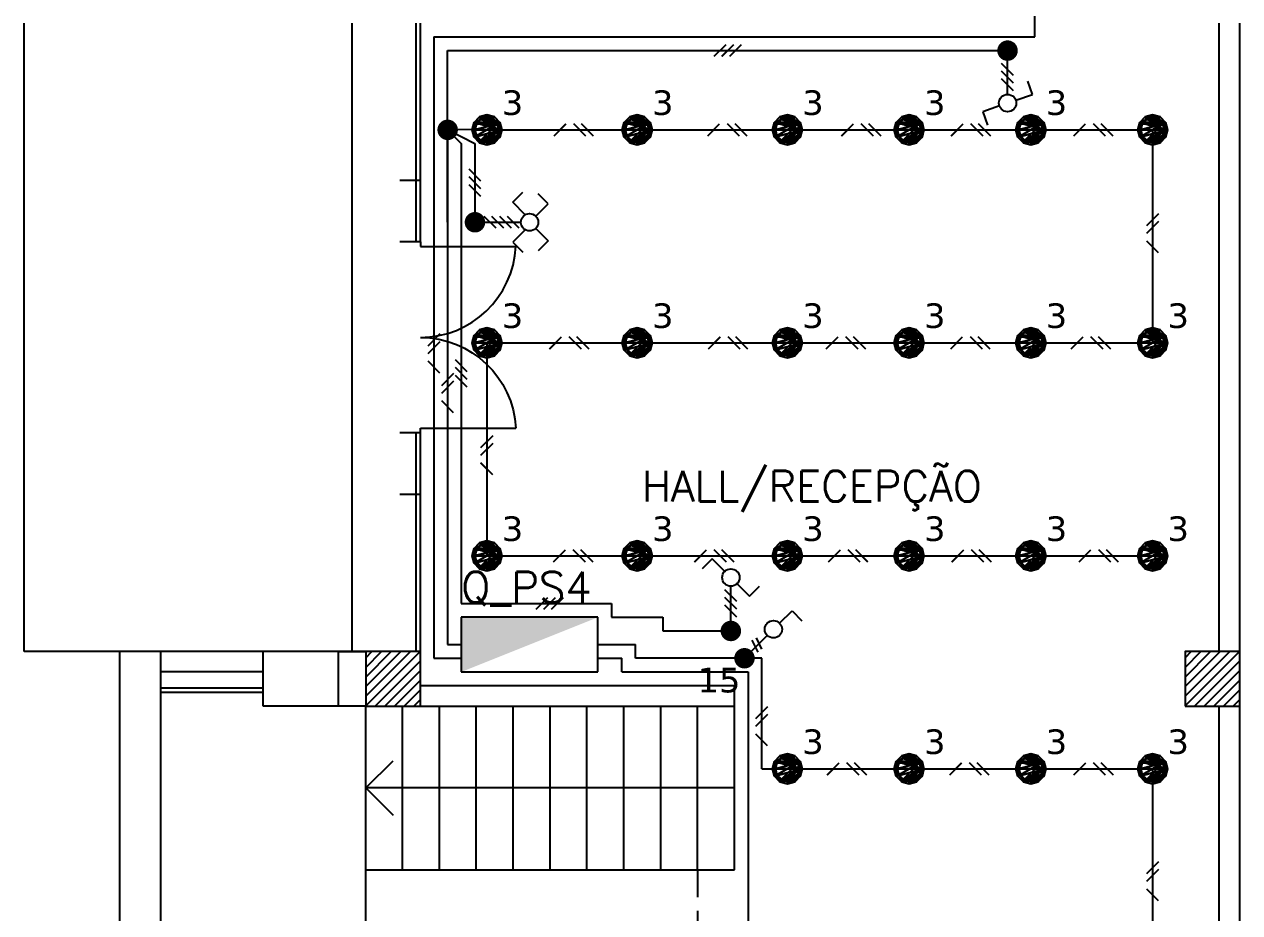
# Model space of a CAD drawing. Extents: x -8 to 729, y -363 to 534.
# Drawn here: x 393.13 to 402.03, y 26.14 to 32.65 of the extents above; entities that cross this region are included whole.
import ezdxf

# ---------------------------------------------------------------- set-up
doc = ezdxf.new("R2010")
doc.units = 0
doc.header["$LTSCALE"] = 0.8
doc.header["$MEASUREMENT"] = 0
doc.linetypes.add('HIDDEN', pattern=[0.375, 0.25, -0.125])
doc.layers.get('0').update_dxf_attribs({"color": 3, "linetype": 'CONTINUOUS'})
for name, color, linetype in [('0_FIOS', 3, 'CONTINUOUS'), ('Desenho base', 7, 'CONTINUOUS'), ('ilum', 2, 'CONTINUOUS'), ('iluminação', 2, 'CONTINUOUS'), ('INTRR', 4, 'CONTINUOUS'), ('Quadros', 170, 'CONTINUOUS')]:
    doc.layers.add(name, color=color, linetype=linetype)
for name, color, linetype, true_color in [('DLX_BLD0_LUM', 7, 'CONTINUOUS', 0xffd400), ('DLX_BLD0_LUMKEY_IDX', 7, 'CONTINUOUS', 0x969696), ('DLX_BLD0_RESKEY_IDX', 7, 'CONTINUOUS', 0x707070)]:
    doc.layers.add(name, color=color, linetype=linetype, true_color=true_color)
doc.styles.add('ROMANS', font='romans', dxfattribs={"width": 0.9})
doc.styles.add('TableTextStyle', font='')
doc.styles.get('TableTextStyle').set_extended_font_data('VERDANA.TTF')

# ---------------------------------------------------------------- blocks, each defined once
blk = doc.blocks.new('PE')
for p, q in [((5, 0), (5, 100)), ((0, 0), (5, 0))]:
    blk.add_line(p, q)
blk.add_arc((0, 0), 100, 0, 87.134)
blk = doc.blocks.new('*X24')
at = {"color": 0}
for p, q in [((15.8, 29.8007), (16.1993, 30.2)), ((15.8, 29.8714), (16.1286, 30.2)), ((15.8, 29.9421), (16.0579, 30.2)), ((15.8, 30.0128), (15.9872, 30.2)), ((15.8, 30.0836), (15.9164, 30.2)), ((15.8, 30.1543), (15.8457, 30.2)), ((15.87, 29.8), (16.2, 30.13)), ((15.9407, 29.8), (16.2, 30.0593)), ((16.0114, 29.8), (16.2, 29.9886)), ((16.0821, 29.8), (16.2, 29.9179)), ((16.1528, 29.8), (16.2, 29.8472))]:
    blk.add_line(p, q, dxfattribs=at)
blk = doc.blocks.new('QUAD')
for p, q in [((0, 0), (0, 0.4)), ((0, 0.4), (1, 0.4)), ((1, 0.4), (1, 0)), ((1, 0), (0, 0))]:
    blk.add_line(p, q)
blk.add_solid([(0, 0.4), (1, 0.4), (1, 0), (1, 0.4)])
blk = doc.blocks.new('7369_2_0')
mesh = blk.add_polyface()
corners = [(-0.0875, 0, -0.03), (0.0758, 0.0437, -0.03), (-0.0758, -0.0437, -0.03), (0, -0.0875, -0.03), (0.0758, -0.0437, -0.03), (0.0437, -0.0758, -0.03), (-0.0437, -0.0758, -0.03), (0.0758, -0.0437, -0.03), (0, -0.0875, -0.03), (-0.0437, -0.0758, -0.03), (0.0875, 0, -0.03), (0.0758, -0.0437, -0.03), (-0.0437, -0.0758, -0.03), (0.0758, 0.0437, -0.03), (0.0875, 0, -0.03), (-0.0758, -0.0437, -0.03), (0.0758, 0.0437, -0.03), (-0.0437, -0.0758, -0.03), (-0.0758, 0.0437, -0.03), (0.0758, 0.0437, -0.03), (-0.0875, 0, -0.03), (-0.0437, 0.0758, -0.03), (0.0758, 0.0437, -0.03), (-0.0758, 0.0437, -0.03), (-0.0437, 0.0758, -0.03), (0.0437, 0.0758, -0.03), (0.0758, 0.0437, -0.03), (0.0437, 0.0758, -0.03), (-0.0437, 0.0758, -0.03), (0, 0.0875, -0.03)]
mesh.append_faces([[corners[k] for k in face] for face in [(0, 1, 2), (3, 4, 5), (6, 7, 8), (9, 10, 11), (12, 13, 14), (15, 16, 17), (18, 19, 20), (21, 22, 23), (24, 25, 26), (27, 28, 29)]])
blk = doc.blocks.new('7369_2_1')
mesh = blk.add_polyface()
corners = [(0.0944, -0.0545), (0.109, 0, -0.03), (0.109, 0), (0.109, 0, -0.03), (0.0944, -0.0545), (0.0944, -0.0545, -0.03), (0.109, 0), (0.0944, 0.0545, -0.03), (0.0944, 0.0545), (0.0944, 0.0545, -0.03), (0.109, 0), (0.109, 0, -0.03), (0.0944, 0.0545), (0.0545, 0.0944, -0.03), (0.0545, 0.0944), (0.0545, 0.0944, -0.03), (0.0944, 0.0545), (0.0944, 0.0545, -0.03), (0.0545, 0.0944), (0, 0.109, -0.03), (0, 0.109), (0, 0.109, -0.03), (0.0545, 0.0944), (0.0545, 0.0944, -0.03), (0, 0.109), (-0.0545, 0.0944, -0.03), (-0.0545, 0.0944), (-0.0545, 0.0944, -0.03), (0, 0.109), (0, 0.109, -0.03), (-0.0545, 0.0944), (-0.0944, 0.0545, -0.03), (-0.0944, 0.0545), (-0.0944, 0.0545, -0.03), (-0.0545, 0.0944), (-0.0545, 0.0944, -0.03), (-0.0944, 0.0545), (-0.109, 0, -0.03), (-0.109, 0), (-0.109, 0, -0.03), (-0.0944, 0.0545), (-0.0944, 0.0545, -0.03), (-0.109, 0), (-0.0944, -0.0545, -0.03), (-0.0944, -0.0545), (-0.0944, -0.0545, -0.03), (-0.109, 0), (-0.109, 0, -0.03), (-0.0944, -0.0545), (-0.0545, -0.0944, -0.03), (-0.0545, -0.0944), (-0.0545, -0.0944, -0.03), (-0.0944, -0.0545), (-0.0944, -0.0545, -0.03), (-0.0545, -0.0944), (0, -0.109, -0.03), (0, -0.109), (0, -0.109, -0.03), (-0.0545, -0.0944), (-0.0545, -0.0944, -0.03), (0, -0.109), (0.0545, -0.0944, -0.03), (0.0545, -0.0944), (0.0545, -0.0944, -0.03), (0, -0.109), (0, -0.109, -0.03), (0.0545, -0.0944), (0.0944, -0.0545, -0.03), (0.0944, -0.0545), (0.0944, -0.0545, -0.03), (0.0545, -0.0944), (0.0545, -0.0944, -0.03), (0.0944, -0.0545, -0.03), (0.0875, 0, -0.03), (0.109, 0, -0.03), (0.0437, 0.0758, -0.03), (0, 0.109, -0.03), (0.0545, 0.0944, -0.03), (0, 0.0875, -0.03), (0, 0.109, -0.03), (0.0437, 0.0758, -0.03), (0, 0.0875, -0.03), (-0.0545, 0.0944, -0.03), (0, 0.109, -0.03), (-0.0437, 0.0758, -0.03), (-0.0545, 0.0944, -0.03), (0, 0.0875, -0.03), (-0.0437, 0.0758, -0.03), (-0.0944, 0.0545, -0.03), (-0.0545, 0.0944, -0.03), (-0.0758, 0.0437, -0.03), (-0.0944, 0.0545, -0.03), (-0.0437, 0.0758, -0.03), (-0.0758, 0.0437, -0.03), (-0.109, 0, -0.03), (-0.0944, 0.0545, -0.03), (-0.0875, 0, -0.03), (-0.109, 0, -0.03), (-0.0758, 0.0437, -0.03), (-0.0875, 0, -0.03), (-0.0944, -0.0545, -0.03), (-0.109, 0, -0.03), (-0.0758, -0.0437, -0.03), (-0.0944, -0.0545, -0.03), (-0.0875, 0, -0.03), (-0.0758, -0.0437, -0.03), (-0.0545, -0.0944, -0.03), (-0.0944, -0.0545, -0.03), (-0.0437, -0.0758, -0.03), (-0.0545, -0.0944, -0.03), (-0.0758, -0.0437, -0.03), (0.0944, 0.0545, -0.03), (0.0437, 0.0758, -0.03), (0.0545, 0.0944, -0.03), (0.0944, 0.0545, -0.03), (0.0758, 0.0437, -0.03), (0.0437, 0.0758, -0.03), (0.109, 0, -0.03), (0.0758, 0.0437, -0.03), (0.0944, 0.0545, -0.03), (0.109, 0, -0.03), (0.0875, 0, -0.03), (0.0758, 0.0437, -0.03), (0.0944, -0.0545, -0.03), (0.0758, -0.0437, -0.03), (0.0875, 0, -0.03), (0.0545, -0.0944, -0.03), (0.0758, -0.0437, -0.03), (0.0944, -0.0545, -0.03), (0.0545, -0.0944, -0.03), (0.0437, -0.0758, -0.03), (0.0758, -0.0437, -0.03), (0, -0.109, -0.03), (0.0437, -0.0758, -0.03), (0.0545, -0.0944, -0.03), (0, -0.109, -0.03), (0, -0.0875, -0.03), (0.0437, -0.0758, -0.03), (-0.0545, -0.0944, -0.03), (0, -0.0875, -0.03), (0, -0.109, -0.03), (0, -0.0875, -0.03), (-0.0545, -0.0944, -0.03), (-0.0437, -0.0758, -0.03), (0.109, 0), (-0.0944, 0.0545), (-0.109, 0), (0.0944, -0.0545), (0, -0.109), (0.0545, -0.0944), (0.0944, -0.0545), (-0.0545, -0.0944), (0, -0.109), (0.109, 0), (-0.0545, -0.0944), (0.0944, -0.0545), (0.109, 0), (-0.0944, -0.0545), (-0.0545, -0.0944), (0.109, 0), (-0.109, 0), (-0.0944, -0.0545), (0.0944, 0.0545), (-0.0944, 0.0545), (0.109, 0), (0.0944, 0.0545), (-0.0545, 0.0944), (-0.0944, 0.0545), (0.0545, 0.0944), (-0.0545, 0.0944), (0.0944, 0.0545), (-0.0545, 0.0944), (0.0545, 0.0944), (0, 0.109)]
mesh.append_faces([[corners[k] for k in face] for face in [(0, 1, 2), (3, 4, 5), (6, 7, 8), (9, 10, 11), (12, 13, 14), (15, 16, 17), (18, 19, 20), (21, 22, 23), (24, 25, 26), (27, 28, 29), (30, 31, 32), (33, 34, 35), (36, 37, 38), (39, 40, 41), (42, 43, 44), (45, 46, 47), (48, 49, 50), (51, 52, 53), (54, 55, 56), (57, 58, 59), (60, 61, 62), (63, 64, 65), (66, 67, 68), (69, 70, 71), (72, 73, 74), (75, 76, 77), (78, 79, 80), (81, 82, 83), (84, 85, 86), (87, 88, 89), (90, 91, 92), (93, 94, 95), (96, 97, 98), (99, 100, 101), (102, 103, 104), (105, 106, 107), (108, 109, 110), (111, 112, 113), (114, 115, 116), (117, 118, 119), (120, 121, 122), (123, 124, 125), (126, 127, 128), (129, 130, 131), (132, 133, 134), (135, 136, 137), (138, 139, 140), (141, 142, 143), (144, 145, 146), (147, 148, 149), (150, 151, 152), (153, 154, 155), (156, 157, 158), (159, 160, 161), (162, 163, 164), (165, 166, 167), (168, 169, 170), (171, 172, 173)]])
blk = doc.blocks.new('FIOS')
at = {"layer": '0_FIOS'}
for p, q in [((-1.25, -0.78), (-2.81, 0.78)), ((-0.24, -0.78), (-1.8, 0.78)), ((0.78, -0.78), (-0.78, 0.78))]:
    blk.add_line(p, q, dxfattribs=at)
blk = doc.blocks.new('MONO')
at = {"layer": '0_FIOS'}
for p, q in [((-3.36, -0.78), (-1.8, 0.78)), ((0.78, -0.78), (-0.78, 0.78)), ((1.8, -0.78), (0.24, 0.78))]:
    blk.add_line(p, q, dxfattribs=at)

msp = doc.modelspace()

# ---------------------------------------------------------------- linework, layer by layer
at = {"layer": 'Desenho base', "color": 7}
for p, q in [((393.1293, 28.0556), (393.1293, 32.6556)), ((395.5293, 28.0556), (395.5293, 32.6556)), ((395.9993, 31.0556), (395.9993, 32.6556)), ((396.0293, 31.0556), (396.0293, 32.6556)), ((401.8793, 28.0556), (401.8793, 32.6556)), ((402.0293, 28.0556), (402.0293, 32.6556)), ((396.0293, 31.5056), (395.88, 31.5056)), ((396.0293, 31.0556), (395.88, 31.0556)), ((396.0293, 29.6556), (395.88, 29.6556)), ((395.9993, 28.0556), (395.9993, 29.6556)), ((396.0293, 28.0556), (396.0293, 29.6556)), ((396.0293, 29.2056), (395.88, 29.2056)), ((393.8293, 28.0556), (393.1293, 28.0556)), ((394.1293, 28.0556), (393.8293, 28.0556)), ((393.8293, 22.6556), (393.8293, 28.0556)), ((394.8793, 28.0556), (394.1293, 28.0556)), ((394.1293, 24.8556), (394.1293, 28.0556)), ((394.8793, 27.6556), (394.8793, 28.0556)), ((395.6293, 28.0556), (394.8793, 28.0556)), ((396.0293, 28.0556), (395.6293, 28.0556)), ((395.6293, 28.0556), (395.6293, 27.6556)), ((396.0293, 27.6556), (396.0293, 28.0556)), ((402.0293, 28.0556), (401.6293, 28.0556)), ((401.6293, 28.0556), (401.6293, 27.6556)), ((402.0293, 27.6556), (402.0293, 28.0556)), ((394.8793, 27.9056), (394.1293, 27.9056)), ((394.8793, 27.7856), (394.1293, 27.7856)), ((396.0293, 27.8056), (398.3293, 27.8056)), ((398.3293, 27.6556), (398.3293, 27.8056)), ((394.8793, 27.7556), (394.1293, 27.7556)), ((395.6293, 27.6556), (394.8793, 27.6556)), ((395.6293, 26.4556), (395.6293, 27.6556)), ((395.6293, 27.6556), (396.0293, 27.6556)), ((395.8993, 26.4556), (395.8993, 27.6556)), ((396.0293, 27.6556), (398.3293, 27.6556)), ((396.1693, 26.4556), (396.1693, 27.6556)), ((396.4393, 26.4556), (396.4393, 27.6556)), ((396.7093, 26.4556), (396.7093, 27.6556)), ((396.9793, 26.4556), (396.9793, 27.6556)), ((397.2493, 26.4556), (397.2493, 27.6556)), ((397.5193, 26.4556), (397.5193, 27.6556)), ((397.7893, 26.4556), (397.7893, 27.6556)), ((398.0593, 26.4556), (398.0593, 27.6556)), ((398.3293, 26.4556), (398.3293, 27.6556)), ((401.6293, 27.6556), (402.0293, 27.6556)), ((401.8793, 23.0556), (401.8793, 27.6556)), ((402.0293, 23.0556), (402.0293, 27.6556)), ((395.6293, 27.0556), (395.8293, 27.2556)), ((395.6293, 27.0556), (395.8293, 26.8556)), ((398.3293, 27.0556), (395.6293, 27.0556)), ((395.6293, 26.0556), (395.6293, 26.4556)), ((395.6293, 26.4556), (398.3293, 26.4556))]:
    msp.add_line(p, q, dxfattribs=at)
at = {"layer": 'Desenho base', "color": 7, "linetype": 'HIDDEN'}
msp.add_line((398.0593, 26.4556), (398.0593, 26.0556), dxfattribs=at)
at = {"layer": 'Desenho base', "color": 7}
msp.add_lwpolyline([(395.6293, 27.6556), (395.4293, 27.6556), (395.4293, 28.0556), (395.6293, 28.0556)], dxfattribs=at)
for points in [[(395.6293, 27.6556), (396.0293, 27.6556), (396.0293, 28.0556), (395.6293, 28.0556)], [(401.6293, 27.6556), (402.0293, 27.6556), (402.0293, 28.0556), (401.6293, 28.0556)]]:
    msp.add_lwpolyline(points, close=True, dxfattribs=at)
at = {"layer": 'ilum'}
for p, q in [((400.5293, 32.5556), (400.5293, 32.8039)), ((396.1293, 32.5556), (400.5293, 32.5556)), ((396.1293, 32.5556), (396.1293, 28.0056)), ((396.2293, 31.1987), (396.2293, 32.4556)), ((396.2293, 32.4556), (400.3293, 32.4556)), ((400.3293, 32.3191), (400.3293, 32.4556)), ((400.3293, 32.1351), (400.3293, 32.3874)), ((396.5166, 31.8755), (396.2293, 31.8772)), ((396.2293, 31.8772), (396.4293, 31.7755)), ((396.2293, 31.8755), (396.2293, 28.1056)), ((396.2293, 31.8755), (396.3293, 31.7755)), ((396.5168, 31.8756, 2.8), (401.3918, 31.8756, 2.8)), ((397.0094, 31.8323, 2.8), (397.0961, 31.919, 2.8)), ((397.1527, 31.919, 2.8), (397.2394, 31.8323, 2.8)), ((397.2093, 31.919, 2.8), (397.296, 31.8323, 2.8)), ((398.1343, 31.8323, 2.8), (398.221, 31.919, 2.8)), ((398.2775, 31.919, 2.8), (398.3642, 31.8323, 2.8)), ((398.3341, 31.919, 2.8), (398.4208, 31.8323, 2.8)), ((399.1147, 31.8323, 2.8), (399.2014, 31.919, 2.8)), ((399.258, 31.919, 2.8), (399.3447, 31.8323, 2.8)), ((399.3145, 31.919, 2.8), (399.4012, 31.8323, 2.8)), ((399.9177, 31.8323, 2.8), (400.0044, 31.919, 2.8)), ((400.061, 31.919, 2.8), (400.1477, 31.8323, 2.8)), ((400.1175, 31.919, 2.8), (400.2042, 31.8323, 2.8)), ((400.8146, 31.8323, 2.8), (400.9012, 31.919, 2.8)), ((400.9578, 31.919, 2.8), (401.0445, 31.8323, 2.8)), ((401.0144, 31.919, 2.8), (401.1011, 31.8323, 2.8)), ((401.3918, 31.8756, 2.8), (401.3918, 30.3086, 2.8)), ((396.3293, 31.7755), (396.3293, 28.4056)), ((396.4293, 31.7755), (396.4293, 31.1987)), ((401.3484, 31.1743, 2.8), (401.4351, 31.261, 2.8)), ((396.4293, 31.1987), (396.5658, 31.1987)), ((396.4293, 31.1987), (396.7658, 31.1987)), ((401.3484, 31.1178, 2.8), (401.4351, 31.2045, 2.8)), ((401.4351, 30.9745, 2.8), (401.3484, 31.0612, 2.8)), ((396.0859, 30.2938), (396.1726, 30.3805)), ((396.9765, 30.2723, 5.515), (397.0632, 30.359, 5.515)), ((397.1198, 30.359, 5.515), (397.2065, 30.2723, 5.515)), ((397.1763, 30.359, 5.515), (397.263, 30.2723, 5.515)), ((398.1395, 30.2723, 2.8), (398.2262, 30.359, 2.8)), ((398.2827, 30.359, 2.8), (398.3694, 30.2723, 2.8)), ((398.3393, 30.359, 2.8), (398.426, 30.2723, 2.8)), ((399.0021, 30.2723, 2.8), (399.0887, 30.359, 2.8)), ((399.1453, 30.359, 2.8), (399.232, 30.2723, 2.8)), ((399.2019, 30.359, 2.8), (399.2886, 30.2723, 2.8)), ((399.9136, 30.2723, 2.8), (400.0003, 30.359, 2.8)), ((400.0569, 30.359, 2.8), (400.1436, 30.2723, 2.8)), ((400.1134, 30.359, 2.8), (400.2001, 30.2723, 2.8)), ((400.7964, 30.2723, 2.8), (400.8831, 30.359, 2.8)), ((400.9397, 30.359, 2.8), (401.0264, 30.2723, 2.8)), ((400.9963, 30.359, 2.8), (401.0829, 30.2723, 2.8)), ((396.0859, 30.2373), (396.1726, 30.324)), ((396.5168, 30.3156, 2.8), (401.3918, 30.3156, 2.8)), ((396.5168, 30.3156, 2.8), (396.5168, 28.7556, 2.8)), ((396.1726, 30.094), (396.0859, 30.1807)), ((396.1859, 30.0038), (396.2726, 30.0905)), ((396.1859, 29.9472), (396.2726, 30.0339)), ((396.2726, 29.8039), (396.1859, 29.8906)), ((396.4734, 29.5488, 2.8), (396.5601, 29.6355, 2.8)), ((396.4734, 29.4923, 2.8), (396.5601, 29.579, 2.8)), ((396.5601, 29.349, 2.8), (396.4734, 29.4357, 2.8)), ((396.5168, 28.7556, 2.8), (401.3918, 28.7556, 2.8)), ((397.0056, 28.7123, 2.8), (397.0923, 28.799, 2.8)), ((397.1489, 28.799, 2.8), (397.2355, 28.7123, 2.8)), ((397.2054, 28.799, 2.8), (397.2921, 28.7123, 2.8)), ((398.0383, 28.7123, 2.8), (398.125, 28.799, 2.8)), ((398.1816, 28.799, 2.8), (398.2683, 28.7123, 2.8)), ((398.2381, 28.799, 2.8), (398.3248, 28.7123, 2.8)), ((399.0185, 28.7123, 2.8), (399.1052, 28.799, 2.8)), ((399.1618, 28.799, 2.8), (399.2485, 28.7123, 2.8)), ((399.2183, 28.799, 2.8), (399.305, 28.7123, 2.8)), ((399.9227, 28.7123, 2.8), (400.0094, 28.799, 2.8)), ((400.066, 28.799, 2.8), (400.1526, 28.7123, 2.8)), ((400.1225, 28.799, 2.8), (400.2092, 28.7123, 2.8)), ((400.8535, 28.7123, 2.8), (400.9402, 28.799, 2.8)), ((400.9967, 28.799, 2.8), (401.0834, 28.7123, 2.8)), ((401.0533, 28.799, 2.8), (401.14, 28.7123, 2.8)), ((398.3031, 28.2812, 2.6795), (398.3031, 28.5334, 2.6795)), ((396.3293, 28.4056), (397.4293, 28.4056)), ((397.4293, 28.4056), (397.4293, 28.3056, 1.0182)), ((397.4293, 28.3056, 1.0182), (397.7043, 28.3056, 1.0182)), ((397.7043, 28.3056, 1.0182), (397.8043, 28.3056, 1.0182)), ((397.8043, 28.3056, 1.0182), (397.8043, 28.2056, 1.0182)), ((398.3031, 28.2056, 2.6795), (398.3031, 28.3421, 2.6795)), ((397.8043, 28.2056, 1.0182), (398.3031, 28.2056, 2.6795)), ((398.4031, 28.0056, 0.8751), (398.5703, 28.1728, 0.8751)), ((398.4578, 28.1376, 0.8751), (398.5, 28.0514, 0.8751)), ((398.4886, 28.1544, 0.8751), (398.5264, 28.0714, 0.8751)), ((396.2293, 28.1056), (396.3293, 28.1056)), ((397.3293, 28.1056), (397.6043, 28.1056, 2.8)), ((397.6043, 28.0056, 2.8), (397.6043, 28.1056, 2.8)), ((396.1293, 28.0056), (396.3293, 28.0056)), ((397.3293, 28.0056), (397.5043, 28.0056, 2.8)), ((397.5043, 27.9056, 2.8), (397.5043, 28.0056, 2.8)), ((398.5293, 28.0056, 0.5709), (397.6043, 28.0056, 2.8)), ((398.5293, 27.9056, 0.5709), (398.5293, 28.0056, 0.5709)), ((397.5043, 27.9056, 2.8), (398.4293, 27.9056, 0.1549)), ((398.4293, 27.9056, 0.1549), (398.4293, 25.6928, 1.4515)), ((398.5293, 27.1956, 0.5709), (398.5293, 27.9056, 0.5709)), ((398.3293, 27.8056), (398.3293, 27.8056)), ((398.4859, 27.5638, 0.5709), (398.5726, 27.6505, 0.5709)), ((398.4859, 27.5073, 0.5709), (398.5726, 27.594, 0.5709)), ((398.5726, 27.364, 0.5709), (398.4859, 27.4507, 0.5709)), ((399.0098, 27.1523, 1.0905), (399.0965, 27.239, 1.0905)), ((399.1531, 27.239, 1.0905), (399.2398, 27.1523, 1.0905)), ((399.2097, 27.239, 1.0905), (399.2963, 27.1523, 1.0905)), ((399.9068, 27.1523, 1.7889), (399.9935, 27.239, 1.7889)), ((400.05, 27.239, 1.7889), (400.1367, 27.1523, 1.7889)), ((400.1066, 27.239, 1.7889), (400.1933, 27.1523, 1.7889)), ((400.8153, 27.1523, 2.4964), (400.902, 27.239, 2.4964)), ((400.9585, 27.239, 2.4964), (401.0452, 27.1523, 2.4964)), ((401.0151, 27.239, 2.4964), (401.1018, 27.1523, 2.4964)), ((398.5293, 27.1956, 0.5709), (401.3918, 27.1956, 2.8)), ((398.5293, 27.1956, 0.5709), (398.5293, 27.1956, 0.5709)), ((401.3918, 27.1956, 2.8), (401.3918, 25.6356, 2.8)), ((401.3484, 26.4288, 2.8), (401.4351, 26.5155, 2.8)), ((401.3484, 26.3723, 2.8), (401.4351, 26.459, 2.8)), ((401.4351, 26.229, 2.8), (401.3484, 26.3157, 2.8))]:
    msp.add_line(p, q, dxfattribs=at)
at = {"layer": 'ilum', "ltscale": 0.5, "const_width": 0.075}
for points in [[(400.2918, 32.4556, -1), (400.3668, 32.4556, -1)], [(396.1918, 31.8755, -1), (396.2668, 31.8755, -1)], [(396.3918, 31.1987, -1), (396.4668, 31.1987, -1)]]:
    msp.add_lwpolyline(points, format="xyb", close=True, dxfattribs=at)
for points, elevation in [([(398.2656, 28.2056, -1), (398.3406, 28.2056, -1)], 2.6795), ([(398.3656, 28.0056, -1), (398.4406, 28.0056, -1)], 0.8751)]:
    msp.add_lwpolyline(points, format="xyb", close=True, dxfattribs=dict(at, elevation=elevation))
at = {"layer": 'iluminação'}
for p, q in [((398.2661, 32.499), (398.1794, 32.4123)), ((398.3226, 32.499), (398.2359, 32.4123)), ((398.3792, 32.499), (398.2925, 32.4123)), ((400.3726, 32.2745), (400.2859, 32.3611)), ((400.3726, 32.2179), (400.2859, 32.3046)), ((400.3726, 32.1613), (400.2859, 32.248)), ((396.4726, 31.5003), (396.3859, 31.587)), ((396.4726, 31.4437), (396.3859, 31.5304)), ((396.4726, 31.3872), (396.3859, 31.4739)), ((396.5841, 31.1554), (396.4974, 31.242)), ((396.6406, 31.1554), (396.5539, 31.242)), ((396.6972, 31.1554), (396.6105, 31.242)), ((396.7538, 31.1554), (396.6671, 31.242)), ((396.3726, 30.1038), (396.2859, 30.1905)), ((396.3726, 30.0472), (396.2859, 30.1339)), ((396.3726, 29.9906), (396.2859, 30.0773)), ((398.3464, 28.4205, 2.6795), (398.2597, 28.5072, 2.6795)), ((396.961, 28.449), (396.8743, 28.3623)), ((397.0176, 28.449), (396.9309, 28.3623)), ((397.0741, 28.449), (396.9874, 28.3623)), ((398.3464, 28.364, 2.6795), (398.2597, 28.4506, 2.6795)), ((398.3464, 28.3074, 2.6795), (398.2597, 28.3941, 2.6795))]:
    msp.add_line(p, q, dxfattribs=at)
at = {"layer": 'INTRR'}
for p, q in [((400.5109, 32.135), (400.4769, 32.2323)), ((400.3893, 32.0925), (400.5109, 32.135)), ((400.2693, 32.0506), (400.1477, 32.0082)), ((400.1477, 32.0082), (400.1817, 31.9108)), ((396.7068, 31.345), (396.7797, 31.4179)), ((396.7979, 31.2539), (396.7068, 31.345)), ((396.8742, 31.2436), (396.9653, 31.3347)), ((396.9653, 31.3347), (396.8924, 31.4076)), ((396.8742, 31.1538), (396.9653, 31.0627)), ((396.7979, 31.1435), (396.7068, 31.0524)), ((396.9653, 31.0627), (396.8924, 30.9898)), ((396.7068, 31.0524), (396.7797, 30.9795)), ((398.167, 28.733, 2.6795), (398.0941, 28.6601, 2.6795)), ((398.2581, 28.6419, 2.6795), (398.167, 28.733, 2.6795)), ((398.348, 28.552, 2.6795), (398.4391, 28.4609, 2.6795)), ((398.4391, 28.4609, 2.6795), (398.512, 28.5339, 2.6795)), ((398.6601, 28.2627, 0.8751), (398.7512, 28.3538, 0.8751)), ((398.7512, 28.3538, 0.8751), (398.8241, 28.2808, 0.8751))]:
    msp.add_line(p, q, dxfattribs=at)
at = {"layer": 'INTRR', "linetype": 'Continuous'}
for centre in [(400.3293, 32.0716), (396.8293, 31.1987), (398.3031, 28.597, 2.6795), (398.6152, 28.2177, 0.8751)]:
    msp.add_circle(centre, 0.0635, dxfattribs=at)

# ---------------------------------------------------------------- block references
at = {"layer": 'Desenho base', "color": 7, "yscale": 0.006999999999999999, "zscale": 0.006999999999999999, "rotation": 270}
for p, xscale in [((396.0293, 31.0556), 0.006999999999999999), ((396.0293, 29.6556), -0.006999999999999999)]:
    msp.add_blockref('PE', p, dxfattribs=dict(at, xscale=xscale))
at = {"layer": 'Desenho base', "color": 7}
for p in [(379.8293, -2.1444), (385.8293, -2.1444)]:
    msp.add_blockref('*X24', p, dxfattribs=at)
at = {"layer": 'DLX_BLD0_LUM'}
for name, p in [('7369_2_1', (396.5168, 31.8756, 2.83)), ('7369_2_1', (396.5168, 31.8756, 2.83)), ('7369_2_0', (396.5168, 31.8756, 2.83)), ('7369_2_0', (396.5168, 31.8756, 2.83)), ('7369_2_1', (397.6168, 31.8756, 2.83)), ('7369_2_1', (397.6168, 31.8756, 2.83)), ('7369_2_0', (397.6168, 31.8756, 2.83)), ('7369_2_0', (397.6168, 31.8756, 2.83)), ('7369_2_1', (398.7168, 31.8756, 2.83)), ('7369_2_1', (398.7168, 31.8756, 2.83)), ('7369_2_0', (398.7168, 31.8756, 2.83)), ('7369_2_0', (398.7168, 31.8756, 2.83)), ('7369_2_1', (399.6085, 31.8756, 2.83)), ('7369_2_1', (399.6085, 31.8756, 2.83)), ('7369_2_0', (399.6085, 31.8756, 2.83)), ('7369_2_0', (399.6085, 31.8756, 2.83)), ('7369_2_1', (400.5001, 31.8756, 2.83)), ('7369_2_1', (400.5001, 31.8756, 2.83)), ('7369_2_0', (400.5001, 31.8756, 2.83)), ('7369_2_0', (400.5001, 31.8756, 2.83)), ('7369_2_1', (401.3918, 31.8756, 2.83)), ('7369_2_1', (401.3918, 31.8756, 2.83)), ('7369_2_0', (401.3918, 31.8756, 2.83)), ('7369_2_0', (401.3918, 31.8756, 2.83)), ('7369_2_1', (396.5168, 30.3156, 2.83)), ('7369_2_1', (396.5168, 30.3156, 2.83)), ('7369_2_0', (396.5168, 30.3156, 2.83)), ('7369_2_0', (396.5168, 30.3156, 2.83)), ('7369_2_1', (397.6168, 30.3156, 2.83)), ('7369_2_1', (397.6168, 30.3156, 2.83)), ('7369_2_0', (397.6168, 30.3156, 2.83)), ('7369_2_0', (397.6168, 30.3156, 2.83)), ('7369_2_1', (398.7168, 30.3156, 2.83)), ('7369_2_1', (398.7168, 30.3156, 2.83)), ('7369_2_0', (398.7168, 30.3156, 2.83)), ('7369_2_0', (398.7168, 30.3156, 2.83)), ('7369_2_1', (399.6085, 30.3156, 2.83)), ('7369_2_1', (399.6085, 30.3156, 2.83)), ('7369_2_0', (399.6085, 30.3156, 2.83)), ('7369_2_0', (399.6085, 30.3156, 2.83)), ('7369_2_1', (400.5001, 30.3156, 2.83)), ('7369_2_1', (400.5001, 30.3156, 2.83)), ('7369_2_0', (400.5001, 30.3156, 2.83)), ('7369_2_0', (400.5001, 30.3156, 2.83)), ('7369_2_1', (401.3918, 30.3156, 2.83)), ('7369_2_1', (401.3918, 30.3156, 2.83)), ('7369_2_0', (401.3918, 30.3156, 2.83)), ('7369_2_0', (401.3918, 30.3156, 2.83)), ('7369_2_1', (396.5168, 28.7556, 2.83)), ('7369_2_1', (396.5168, 28.7556, 2.83)), ('7369_2_0', (396.5168, 28.7556, 2.83)), ('7369_2_0', (396.5168, 28.7556, 2.83)), ('7369_2_1', (397.6168, 28.7556, 2.83)), ('7369_2_1', (397.6168, 28.7556, 2.83)), ('7369_2_0', (397.6168, 28.7556, 2.83)), ('7369_2_0', (397.6168, 28.7556, 2.83)), ('7369_2_1', (398.7168, 28.7556, 2.83)), ('7369_2_1', (398.7168, 28.7556, 2.83)), ('7369_2_0', (398.7168, 28.7556, 2.83)), ('7369_2_0', (398.7168, 28.7556, 2.83)), ('7369_2_1', (399.6085, 28.7556, 2.83)), ('7369_2_1', (399.6085, 28.7556, 2.83)), ('7369_2_0', (399.6085, 28.7556, 2.83)), ('7369_2_0', (399.6085, 28.7556, 2.83)), ('7369_2_1', (400.5001, 28.7556, 2.83)), ('7369_2_1', (400.5001, 28.7556, 2.83)), ('7369_2_0', (400.5001, 28.7556, 2.83)), ('7369_2_0', (400.5001, 28.7556, 2.83)), ('7369_2_1', (401.3918, 28.7556, 2.83)), ('7369_2_1', (401.3918, 28.7556, 2.83)), ('7369_2_0', (401.3918, 28.7556, 2.83)), ('7369_2_0', (401.3918, 28.7556, 2.83)), ('7369_2_1', (398.7168, 27.1956, 2.83)), ('7369_2_1', (398.7168, 27.1956, 2.83)), ('7369_2_0', (398.7168, 27.1956, 2.83)), ('7369_2_0', (398.7168, 27.1956, 2.83)), ('7369_2_1', (399.6085, 27.1956, 2.83)), ('7369_2_1', (399.6085, 27.1956, 2.83)), ('7369_2_0', (399.6085, 27.1956, 2.83)), ('7369_2_0', (399.6085, 27.1956, 2.83)), ('7369_2_1', (400.5001, 27.1956, 2.83)), ('7369_2_1', (400.5001, 27.1956, 2.83)), ('7369_2_0', (400.5001, 27.1956, 2.83)), ('7369_2_0', (400.5001, 27.1956, 2.83)), ('7369_2_1', (401.3918, 27.1956, 2.83)), ('7369_2_1', (401.3918, 27.1956, 2.83)), ('7369_2_0', (401.3918, 27.1956, 2.83)), ('7369_2_0', (401.3918, 27.1956, 2.83))]:
    msp.add_blockref(name, p, dxfattribs=at)
at = {"layer": 'iluminação'}
for name, p, xscale, yscale, zscale, rotation in [('FIOS', (398.3359, 32.4556), -0.0556022733293418, 0.0556022733293418, 0.05560227332934211, 180), ('FIOS', (400.3293, 32.2047), -0.0556022733293418, 0.0556022733293418, 0.05560227332934211, 90), ('FIOS', (396.4293, 31.4305), -0.0556022733293418, 0.0556022733293418, 0.05560227332934211, 90), ('MONO', (401.3918, 31.1611, 2.8), 0.05560094617944675, 0.05560094617944675, 0.05560094617944675, 90), ('MONO', (396.1293, 30.2806), 0.05560094617944675, 0.05560094617944675, 0.05560094617944675, 90), ('FIOS', (396.3293, 30.034), -0.0556022733293418, 0.0556022733293418, 0.05560227332934211, 90), ('MONO', (396.2293, 29.9905), 0.05560094617944675, 0.05560094617944675, 0.05560094617944675, 90), ('MONO', (396.5168, 29.5356, 2.8), 0.05560094617944675, 0.05560094617944675, 0.05560094617944675, 90), ('FIOS', (398.3031, 28.3507, 2.6795), -0.0556022733293418, 0.0556022733293418, 0.05560227332934211, 90), ('FIOS', (397.0308, 28.4056), -0.0556022733293418, 0.0556022733293418, 0.05560227332934211, 180), ('MONO', (398.5293, 27.5506, 0.5709), 0.05560094617944675, 0.05560094617944675, 0.05560094617944675, 90), ('MONO', (401.3918, 26.4156, 2.8), 0.05560094617944675, 0.05560094617944675, 0.05560094617944675, 90)]:
    msp.add_blockref(name, p, dxfattribs=dict(at, xscale=xscale, yscale=yscale, zscale=zscale, rotation=rotation))
at = {"layer": 'iluminação', "xscale": 0.05560094617944675, "yscale": 0.05560094617944675, "zscale": 0.05560094617944675}
for p in [(397.196, 31.8756, 2.8), (398.3209, 31.8756, 2.8), (399.3013, 31.8756, 2.8), (400.1043, 31.8756, 2.8), (401.0011, 31.8756, 2.8), (397.1631, 30.3156, 5.515), (398.3261, 30.3156, 2.8), (399.1887, 30.3156, 2.8), (400.1002, 30.3156, 2.8), (400.983, 30.3156, 2.8), (397.1922, 28.7556, 2.8), (398.2249, 28.7556, 2.8), (399.2051, 28.7556, 2.8), (400.1093, 28.7556, 2.8), (401.0401, 28.7556, 2.8), (399.1964, 27.1956, 1.0905), (400.0934, 27.1956, 1.7889), (401.0019, 27.1956, 2.4964)]:
    msp.add_blockref('MONO', p, dxfattribs=at)
at = {"layer": 'Quadros', "ltscale": 0.5, "xscale": -1, "rotation": 359.9999999999873}
msp.add_blockref('QUAD', (397.3293, 27.9056), dxfattribs=at)

# ---------------------------------------------------------------- texts
at = {"layer": 'Desenho base', "color": 7, "style": 'ROMANS'}
msp.add_text('HALL/RECEPÇÃO', height=0.225, dxfattribs=at).set_placement((397.6526, 29.1532))
at = {"layer": 'DLX_BLD0_LUMKEY_IDX', "style": 'TableTextStyle'}
for p in [(396.6258, 31.9846, 2.83), (397.7258, 31.9846, 2.83), (398.8258, 31.9846, 2.83), (399.7175, 31.9846, 2.83), (400.6091, 31.9846, 2.83), (396.6258, 30.4246, 2.83), (397.7258, 30.4246, 2.83), (398.8258, 30.4246, 2.83), (399.7175, 30.4246, 2.83), (400.6091, 30.4246, 2.83), (401.5008, 30.4246, 2.83), (396.6258, 28.8646, 2.83), (397.7258, 28.8646, 2.83), (398.8258, 28.8646, 2.83), (399.7175, 28.8646, 2.83), (400.6091, 28.8646, 2.83), (401.5008, 28.8646, 2.83), (398.8258, 27.3046, 2.83), (399.7175, 27.3046, 2.83), (400.6091, 27.3046, 2.83), (401.5008, 27.3046, 2.83)]:
    msp.add_text('3', height=0.18, dxfattribs=at).set_placement(p)
at = {"layer": 'DLX_BLD0_RESKEY_IDX', "style": 'TableTextStyle'}
msp.add_text('15', height=0.18, dxfattribs=at).set_placement((398.0593, 27.7556))
at = {"layer": 'Quadros', "style": 'ROMANS'}
msp.add_text('Q_PS4', height=0.225, dxfattribs=at).set_placement((396.3293, 28.4137))

doc.saveas('drawing.dxf')
